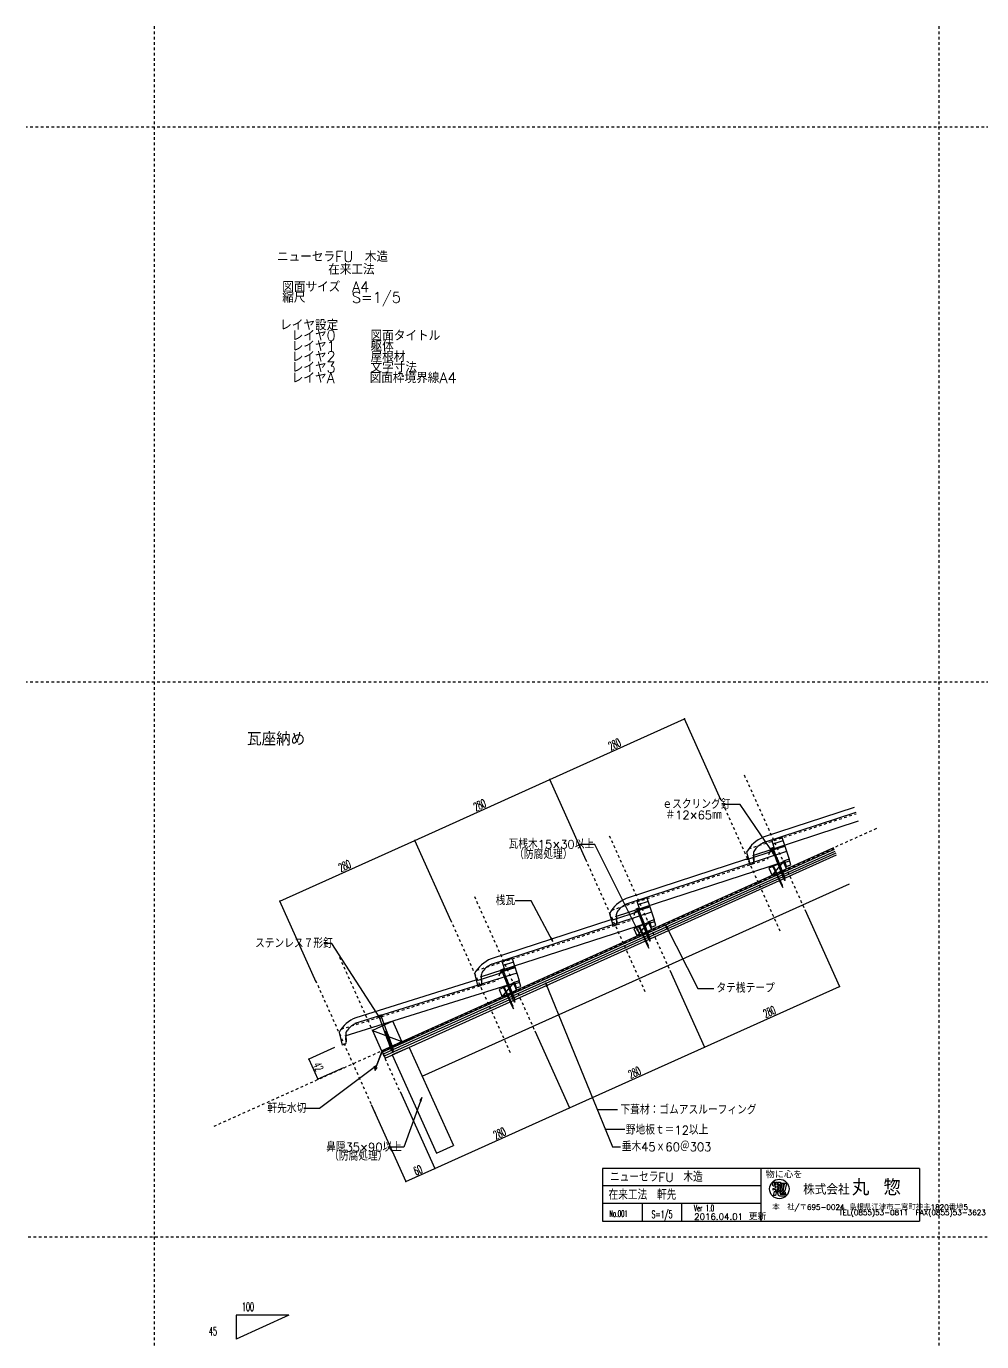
# Model space of a CAD drawing. Extents: x -1727 to 4652, y -2364 to 3340.
# Drawn here: x -1727 to 81, y 852 to 3340 of the extents above; entities that cross this region are included whole.
import ezdxf

# ---------------------------------------------------------------- set-up
doc = ezdxf.new("R2010")
doc.units = 0
doc.header["$LTSCALE"] = 5
doc.linetypes.add('DOT', pattern=[2, 1, -1])
for name, color, linetype in [('0-0', 7, 'CONTINUOUS'), ('0-1', 7, 'CONTINUOUS'), ('0-2', 7, 'CONTINUOUS'), ('0-3', 7, 'CONTINUOUS'), ('0-4', 7, 'CONTINUOUS'), ('0-A', 7, 'CONTINUOUS'), ('0-F', 7, 'CONTINUOUS')]:
    doc.layers.add(name, color=color, linetype=linetype)
doc.styles.get("Standard").update_dxf_attribs({"font": 'txt.shx', "bigfont": 'extfont.shx'})

msp = doc.modelspace()

# ---------------------------------------------------------------- linework, layer by layer
at = {"layer": '0-0', "color": 7, "linetype": 'CONTINUOUS'}
for p, q in [((-636.506, 1180.3427), (-636.506, 1080.3427)), ((-36.506, 1180.3427), (-636.506, 1180.3427)), ((-336.506, 1180.3427), (-336.506, 1080.3427)), ((-36.506, 1180.3427), (-36.506, 1080.3427)), ((-36.506, 1180.3427), (-36.506, 1080.3427)), ((-336.506, 1147.0093), (-636.506, 1147.0093)), ((-314.8072, 1148.3051), (-313.3294, 1154.1209)), ((-314.8072, 1148.3051), (-313.5114, 1147.0226)), ((-313.5114, 1147.0226), (-309.152, 1147.0226)), ((-313.3294, 1154.1209), (-309.9856, 1154.1209)), ((-310.9695, 1149.2847), (-309.9856, 1154.1209)), ((-310.9695, 1149.2847), (-309.152, 1149.2847)), ((-309.152, 1154.1209), (-305.2908, 1154.1209)), ((-309.152, 1154.1209), (-309.152, 1149.2847)), ((-309.152, 1147.0226), (-309.152, 1143.263)), ((-305.2908, 1149.2847), (-305.2908, 1154.1209)), ((-305.2908, 1149.2847), (-303.475, 1149.2847)), ((-305.2908, 1147.0226), (-303.475, 1147.0226)), ((-305.2908, 1144.2488), (-305.2908, 1147.0226)), ((-305.2908, 1144.2488), (-303.7076, 1144.6531)), ((-303.9261, 1154.2594), (-304.6578, 1150.6628)), ((-304.6578, 1150.6628), (-301.5993, 1150.6628)), ((-301.5993, 1150.6628), (-304.1712, 1138.0206)), ((-303.7076, 1144.6531), (-304.0316, 1142.3845)), ((-303.9261, 1154.2594), (-299.6987, 1154.2594)), ((-303.475, 1149.2847), (-303.475, 1147.0226)), ((-298.5261, 1150.6628), (-301.098, 1138.0206)), ((-299.6987, 1154.2594), (-300.039, 1152.5869)), ((-300.039, 1152.5869), (-288.8883, 1152.5869)), ((-296.841, 1150.6628), (-299.4129, 1138.0206)), ((-298.5261, 1150.6628), (-296.841, 1150.6628)), ((-293.9946, 1150.6628), (-296.5665, 1138.0206)), ((-292.2937, 1150.6628), (-294.8656, 1138.0206)), ((-293.9946, 1150.6628), (-292.2937, 1150.6628)), ((-288.247, 1151.5032), (-290.9899, 1138.0206)), ((-313.8585, 1142.0613), (-309.152, 1143.263)), ((-313.8585, 1142.0613), (-313.8585, 1139.8755)), ((-313.8585, 1139.8755), (-309.152, 1141.0772)), ((-311.5392, 1136.5179), (-313.3735, 1128.7787)), ((-308.9636, 1128.7787), (-313.3735, 1128.7787)), ((-311.5392, 1136.5179), (-307.1293, 1136.5179)), ((-309.386, 1137.6186), (-305.2908, 1137.6186)), ((-309.152, 1141.0772), (-309.152, 1137.5406)), ((-307.1293, 1136.5179), (-308.9636, 1128.7787)), ((-305.5976, 1136.5179), (-301.4996, 1136.5179)), ((-305.5976, 1136.5179), (-303.6853, 1129.8227)), ((-305.2908, 1142.063), (-304.0316, 1142.3845)), ((-305.2908, 1137.6186), (-305.2908, 1142.063)), ((-304.1712, 1138.0206), (-301.098, 1138.0206)), ((-301.4996, 1136.5179), (-300.0227, 1131.8024)), ((-301.034, 1128.5987), (-288.6724, 1128.5987)), ((-300.0227, 1131.8024), (-289.0108, 1131.8024)), ((-299.9355, 1136.5179), (-296.3489, 1136.5179)), ((-299.9355, 1136.5179), (-298.6729, 1132.4863)), ((-299.4129, 1138.0206), (-296.5665, 1138.0206)), ((-298.6729, 1132.4863), (-295.0862, 1132.4863)), ((-296.3489, 1136.5179), (-295.0862, 1132.4863)), ((-294.8656, 1138.0206), (-290.9899, 1138.0206)), ((-294.5653, 1136.5179), (-291.1186, 1136.5179)), ((-294.5653, 1136.5179), (-293.3026, 1132.4863)), ((-293.3026, 1132.4863), (-289.8559, 1132.4863)), ((-291.1186, 1136.5179), (-289.8559, 1132.4863)), ((-289.0108, 1131.8024), (-288.6724, 1128.5987)), ((-336.506, 1113.676), (-636.506, 1113.676)), ((-561.506, 1113.676), (-561.506, 1080.3427)), ((-486.506, 1113.676), (-486.506, 1080.3427)), ((-636.506, 1080.3427), (-36.506, 1080.3427))]:
    msp.add_line(p, q, dxfattribs=at)
msp.add_circle((-301.6509, 1141.3979), 18.4473, dxfattribs=at)
for centre, radius, start, end in [((-289.7805, 1151.3273), 1.5436, 6.5455, 54.6882), ((-301.3835, 1131.3252), 2.7488, 213.1353, 277.3045)]:
    msp.add_arc(centre, radius, start, end, dxfattribs=at)
at = {"layer": '0-0', "color": 7}
for p in [(-1485, 3150), (0, 3150), (-1485, 2100), (0, 2100), (0, 2100), (-1485, 1050), (0, 1050)]:
    msp.add_point(p, dxfattribs=at)
at = {"layer": '0-1', "color": 7, "linetype": 'CONTINUOUS'}
for p, q in [((-199.3735, 1786.4563), (-1053.9782, 1402.3287)), ((-315.172, 1734.3926), (-293.97, 1760.3826)), ((-570.5597, 1619.601), (-549.3577, 1645.591)), ((-825.9484, 1504.8093), (-804.7464, 1530.7993))]:
    msp.add_line(p, q, dxfattribs=at)
at = {"layer": '0-1', "color": 7, "linetype": 'DOT'}
msp.add_line((-198.4725, 1784.4821), (-1053.2754, 1400.767), dxfattribs=at)
at = {"layer": '0-1', "color": 4, "linetype": 'CONTINUOUS'}
for p, q in [((-311.5232, 1787.7685), (-317.8836, 1785.3069)), ((-317.8836, 1785.3069), (-317.5987, 1784.571)), ((-317.5987, 1784.571), (-311.2384, 1787.0326)), ((-315.4344, 1785.0266), (-316.1613, 1785.1273)), ((-315.4344, 1785.0266), (-316.1613, 1785.1273)), ((-313.1447, 1785.9128), (-315.4344, 1785.0266)), ((-308.4335, 1766.9375), (-315.4344, 1785.0266)), ((-313.1447, 1785.9128), (-312.6758, 1786.4763)), ((-306.1442, 1767.8246), (-313.1447, 1785.9128)), ((-311.2384, 1787.0326), (-311.5232, 1787.7685)), ((-308.3894, 1767.0085), (-308.7008, 1766.2637)), ((-306.1442, 1767.8246), (-307.7855, 1763.8988)), ((-315.9251, 1751.3421), (-311.5603, 1753.3393)), ((-315.9251, 1751.3421), (-313.5471, 1750.2308)), ((-313.5471, 1750.2308), (-297.7364, 1715.6762)), ((-312.274, 1750.8133), (-311.5603, 1753.3393)), ((-312.274, 1750.8133), (-296.4633, 1716.2587)), ((-305.226, 1765.4522), (-306.8674, 1761.5264)), ((-305.226, 1765.4522), (-306.8674, 1761.5264)), ((-304.3079, 1763.0799), (-305.9493, 1759.1541)), ((-304.3079, 1763.0799), (-305.9493, 1759.1541)), ((-303.3897, 1760.7075), (-305.0311, 1756.7817)), ((-303.3897, 1760.7075), (-305.0311, 1756.7817)), ((-302.4715, 1758.3351), (-304.1129, 1754.4094)), ((-302.4715, 1758.3351), (-304.1129, 1754.4094)), ((-303.9138, 1753.4473), (-300.5246, 1754.759)), ((-303.8701, 1754.4746), (-293.9041, 1728.724)), ((-300.4817, 1754.4852), (-303.4742, 1752.3382)), ((-299.5756, 1752.1438), (-302.5681, 1749.9968)), ((-301.5534, 1755.9628), (-302.3525, 1754.0515)), ((-301.5534, 1755.9628), (-302.3525, 1754.0515)), ((-298.6694, 1749.8025), (-301.6619, 1747.6554)), ((-301.2701, 1755.4808), (-291.3041, 1729.7302)), ((-297.7633, 1747.4611), (-300.7558, 1745.3142)), ((-296.8571, 1745.1197), (-299.8496, 1742.9728)), ((-295.9509, 1742.7784), (-298.9435, 1740.6314)), ((-295.0448, 1740.4371), (-298.0373, 1738.2901)), ((-294.1387, 1738.0957), (-297.1311, 1735.9487)), ((-293.2325, 1735.7544), (-296.225, 1733.6073)), ((-292.3263, 1733.413), (-295.3188, 1731.266)), ((-290.8797, 1724.9812), (-293.6778, 1728.8112)), ((-292.2423, 1728.5019), (-290.8797, 1724.9812)), ((-290.8797, 1724.9812), (-291.3881, 1729.6974)), ((-297.7364, 1715.6762), (-295.0195, 1711.4208)), ((-295.0195, 1711.4208), (-296.4633, 1716.2587)), ((-566.674, 1672.8551), (-573.0344, 1670.3935)), ((-573.0344, 1670.3935), (-572.7496, 1669.6576)), ((-572.7496, 1669.6576), (-566.3892, 1672.1192)), ((-570.5852, 1670.1132), (-571.3122, 1670.2139)), ((-570.5852, 1670.1132), (-571.3122, 1670.2139)), ((-568.2955, 1670.9994), (-570.5852, 1670.1132)), ((-563.5843, 1652.0241), (-570.5852, 1670.1132)), ((-568.2955, 1670.9994), (-567.8266, 1671.5629)), ((-561.295, 1652.9112), (-568.2955, 1670.9994)), ((-566.3892, 1672.1192), (-566.674, 1672.8551)), ((-563.5402, 1652.0951), (-563.8517, 1651.3503)), ((-561.295, 1652.9112), (-562.9364, 1648.9853)), ((-560.3768, 1650.5388), (-562.0182, 1646.613)), ((-560.3768, 1650.5388), (-562.0182, 1646.613)), ((-559.4587, 1648.1664), (-561.1001, 1644.2407)), ((-559.4587, 1648.1664), (-561.1001, 1644.2407)), ((-558.5405, 1645.7941), (-560.1819, 1641.8682)), ((-558.5405, 1645.7941), (-560.1819, 1641.8682)), ((-557.6224, 1643.4217), (-559.2638, 1639.4959)), ((-557.6224, 1643.4217), (-559.2638, 1639.4959)), ((-569.5756, 1636.9845), (-565.2108, 1638.9816)), ((-569.5756, 1636.9845), (-567.1976, 1635.8731)), ((-567.1976, 1635.8731), (-551.3869, 1601.3185)), ((-565.9246, 1636.4556), (-565.2108, 1638.9816)), ((-565.9246, 1636.4556), (-550.1139, 1601.901)), ((-559.0646, 1638.5339), (-555.6755, 1639.8455)), ((-559.021, 1639.5612), (-549.0549, 1613.8105)), ((-555.6326, 1639.5717), (-558.6251, 1637.4247)), ((-554.7264, 1637.2304), (-557.7189, 1635.0834)), ((-556.7042, 1641.0494), (-557.5034, 1639.1381)), ((-556.7042, 1641.0494), (-557.5034, 1639.1381)), ((-553.8203, 1634.889), (-556.8127, 1632.742)), ((-556.421, 1640.5674), (-546.4549, 1614.8168)), ((-552.9141, 1632.5477), (-555.9066, 1630.4007)), ((-552.0079, 1630.2063), (-555.0005, 1628.0594)), ((-551.1018, 1627.8649), (-554.0943, 1625.718)), ((-550.1957, 1625.5237), (-553.1881, 1623.3766)), ((-549.2895, 1623.1823), (-552.282, 1621.0353)), ((-548.3833, 1620.8409), (-551.3758, 1618.6939)), ((-547.4772, 1618.4996), (-550.4697, 1616.3525)), ((-551.3869, 1601.3185), (-548.67, 1597.0631)), ((-548.67, 1597.0631), (-550.1139, 1601.901)), ((-546.0305, 1610.0677), (-548.8286, 1613.8978)), ((-547.3931, 1613.5884), (-546.0305, 1610.0677)), ((-546.0305, 1610.0677), (-546.5389, 1614.7839)), ((-822.7261, 1557.4624), (-829.0864, 1555.0008)), ((-829.0864, 1555.0008), (-828.8016, 1554.2649)), ((-828.8016, 1554.2649), (-822.4413, 1556.7265)), ((-826.6373, 1554.7205), (-827.3642, 1554.8212)), ((-826.6373, 1554.7205), (-827.3642, 1554.8212)), ((-824.3476, 1555.6067), (-826.6373, 1554.7205)), ((-819.6364, 1536.6314), (-826.6373, 1554.7205)), ((-824.3476, 1555.6067), (-823.8787, 1556.1702)), ((-817.3471, 1537.5185), (-824.3476, 1555.6067)), ((-822.4413, 1556.7265), (-822.7261, 1557.4624)), ((-825.4647, 1522.105), (-821.0999, 1524.1021)), ((-825.4647, 1522.105), (-823.0867, 1520.9936)), ((-823.0867, 1520.9936), (-807.276, 1486.439)), ((-821.8136, 1521.5761), (-821.0999, 1524.1021)), ((-821.8136, 1521.5761), (-806.0029, 1487.0215)), ((-819.5923, 1536.7024), (-819.9037, 1535.9576)), ((-817.3471, 1537.5185), (-818.9884, 1533.5926)), ((-816.4289, 1535.1461), (-818.0703, 1531.2203)), ((-816.4289, 1535.1461), (-818.0703, 1531.2203)), ((-815.5107, 1532.7737), (-817.1522, 1528.848)), ((-815.5107, 1532.7737), (-817.1522, 1528.848)), ((-814.5926, 1530.4014), (-816.234, 1526.4756)), ((-814.5926, 1530.4014), (-816.234, 1526.4756)), ((-813.6744, 1528.029), (-815.3158, 1524.1032)), ((-813.6744, 1528.029), (-815.3158, 1524.1032)), ((-815.1167, 1523.1412), (-811.7275, 1524.4528)), ((-815.073, 1524.1685), (-805.107, 1498.4178)), ((-811.6846, 1524.1791), (-814.6771, 1522.0321)), ((-810.7785, 1521.8377), (-813.771, 1519.6907)), ((-812.7563, 1525.6567), (-813.5554, 1523.7454)), ((-812.7563, 1525.6567), (-813.5554, 1523.7454)), ((-809.8723, 1519.4963), (-812.8648, 1517.3493)), ((-812.473, 1525.1747), (-802.507, 1499.4241)), ((-808.9662, 1517.155), (-811.9587, 1515.0081)), ((-808.06, 1514.8136), (-811.0525, 1512.6667)), ((-807.1538, 1512.4722), (-810.1464, 1510.3253)), ((-806.2477, 1510.131), (-809.2402, 1507.984)), ((-805.3416, 1507.7896), (-808.334, 1505.6426)), ((-804.4354, 1505.4482), (-807.4279, 1503.3012)), ((-803.5292, 1503.1069), (-806.5217, 1500.9599)), ((-802.0826, 1494.675), (-804.8807, 1498.5051)), ((-803.4452, 1498.1958), (-802.0826, 1494.675)), ((-802.0826, 1494.675), (-802.591, 1499.3913)), ((-1053.8329, 1468.1997), (-1059.3059, 1466.2431)), ((-807.276, 1486.439), (-804.5591, 1482.1836)), ((-804.5591, 1482.1836), (-806.0029, 1487.0215)), ((-1059.3059, 1466.2431), (-1059.7335, 1466.0902)), ((-1058.706, 1466.4575), (-1048.7076, 1438.4911)), ((-1054.9305, 1467.8073), (-1044.9321, 1439.8409)), ((-1044.7923, 1439.8909), (-1048.8474, 1438.4411)), ((-1048.8474, 1438.4411), (-1048.5975, 1437.7419)), ((-1044.5423, 1439.1917), (-1048.5975, 1437.7419)), ((-1048.5975, 1437.7419), (-1047.793, 1436.8152)), ((-1044.1574, 1438.115), (-1048.2125, 1436.6652)), ((-1048.2125, 1436.6652), (-1047.9626, 1435.9661)), ((-1043.9074, 1437.4158), (-1047.9626, 1435.9661)), ((-1047.9626, 1435.9661), (-1047.1581, 1435.0393)), ((-1043.5225, 1436.3391), (-1047.5776, 1434.8894)), ((-1047.5776, 1434.8894), (-1047.3277, 1434.1902)), ((-1043.2725, 1435.64), (-1047.3277, 1434.1902)), ((-1047.3277, 1434.1902), (-1046.5232, 1433.2635)), ((-1042.8876, 1434.5633), (-1046.9427, 1433.1135)), ((-1046.9427, 1433.1135), (-1046.6928, 1432.4143)), ((-1042.6376, 1433.8641), (-1046.6928, 1432.4143)), ((-1046.6928, 1432.4143), (-1045.8883, 1431.4876)), ((-1042.2527, 1432.7874), (-1046.3078, 1431.3376)), ((-1046.3078, 1431.3376), (-1046.0579, 1430.6385)), ((-1042.0027, 1432.0882), (-1046.0579, 1430.6385)), ((-1046.0579, 1430.6385), (-1045.2534, 1429.7117)), ((-1041.6178, 1431.0115), (-1045.6729, 1429.5618)), ((-1045.6729, 1429.5618), (-1045.423, 1428.8626)), ((-1041.3678, 1430.3124), (-1045.423, 1428.8626)), ((-1045.423, 1428.8626), (-1044.6185, 1427.9359)), ((-1040.9829, 1429.2357), (-1045.038, 1427.7859)), ((-1045.038, 1427.7859), (-1044.7881, 1427.0867)), ((-1044.7923, 1439.8909), (-1044.5423, 1439.1917)), ((-1040.7329, 1428.5365), (-1044.7881, 1427.0867)), ((-1044.7881, 1427.0867), (-1043.9836, 1426.16)), ((-1044.5423, 1439.1917), (-1044.5769, 1437.965)), ((-1040.348, 1427.4598), (-1044.4031, 1426.01)), ((-1044.4031, 1426.01), (-1044.1532, 1425.3109)), ((-1044.1574, 1438.115), (-1043.9074, 1437.4158)), ((-1040.098, 1426.7606), (-1044.1532, 1425.3109)), ((-1044.1532, 1425.3109), (-1043.3487, 1424.3841)), ((-1043.9074, 1437.4158), (-1043.942, 1436.1892)), ((-1039.7131, 1425.6839), (-1043.7682, 1424.2342)), ((-1043.7682, 1424.2342), (-1043.5183, 1423.535)), ((-1043.5225, 1436.3391), (-1043.2725, 1435.64)), ((-1039.4631, 1424.9848), (-1043.5183, 1423.535)), ((-1043.5183, 1423.535), (-1042.7138, 1422.6083)), ((-1043.2725, 1435.64), (-1043.3071, 1434.4133)), ((-1039.0782, 1423.9081), (-1043.1333, 1422.4583)), ((-1043.1333, 1422.4583), (-1042.8834, 1421.7591)), ((-1042.8876, 1434.5633), (-1042.6376, 1433.8641)), ((-1038.8282, 1423.2089), (-1042.8834, 1421.7591)), ((-1042.8834, 1421.7591), (-1042.0789, 1420.8324)), ((-1042.6376, 1433.8641), (-1042.6722, 1432.6374)), ((-1038.4433, 1422.1322), (-1042.4984, 1420.6824)), ((-1042.4984, 1420.6824), (-1042.2485, 1419.9833)), ((-1042.2527, 1432.7874), (-1042.0027, 1432.0882)), ((-1038.1933, 1421.433), (-1042.2485, 1419.9833)), ((-1042.2485, 1419.9833), (-1041.444, 1419.0565)), ((-1042.0027, 1432.0882), (-1042.0373, 1430.8616)), ((-1037.8084, 1420.3563), (-1041.8635, 1418.9065)), ((-1041.8635, 1418.9065), (-1041.6136, 1418.2074)), ((-1041.6178, 1431.0115), (-1041.3678, 1430.3124)), ((-1037.5584, 1419.6572), (-1041.6136, 1418.2074)), ((-1041.6136, 1418.2074), (-1040.8091, 1417.2807)), ((-1041.3678, 1430.3124), (-1041.4024, 1429.0857)), ((-1037.1735, 1418.5804), (-1041.2286, 1417.1307)), ((-1040.9829, 1429.2357), (-1040.7329, 1428.5365)), ((-1040.7329, 1428.5365), (-1040.7675, 1427.3098)), ((-1040.348, 1427.4598), (-1040.098, 1426.7606)), ((-1040.098, 1426.7606), (-1040.1326, 1425.5339)), ((-1039.7131, 1425.6839), (-1039.4631, 1424.9848)), ((-1039.4631, 1424.9848), (-1039.4977, 1423.7581)), ((-1039.0782, 1423.9081), (-1038.8282, 1423.2089)), ((-1038.8282, 1423.2089), (-1038.8628, 1421.9822)), ((-1038.4433, 1422.1322), (-1038.1933, 1421.433)), ((-1038.1933, 1421.433), (-1038.2279, 1420.2063)), ((-1037.8084, 1420.3563), (-1037.5584, 1419.6572)), ((-1037.5584, 1419.6572), (-1037.593, 1418.4305)), ((-1037.1735, 1418.5804), (-1036.9235, 1417.8813)), ((-1041.2286, 1417.1307), (-1040.9787, 1416.4315)), ((-1036.9235, 1417.8813), (-1040.9787, 1416.4315)), ((-1040.9787, 1416.4315), (-1040.1742, 1415.5048)), ((-1036.5386, 1416.8046), (-1040.5937, 1415.3548)), ((-1040.5937, 1415.3548), (-1040.3438, 1414.6556)), ((-1036.2886, 1416.1054), (-1040.3438, 1414.6556)), ((-1040.3438, 1414.6556), (-1039.5393, 1413.7289)), ((-1035.9037, 1415.0287), (-1039.9588, 1413.5789)), ((-1039.9588, 1413.5789), (-1039.7089, 1412.8798)), ((-1035.6538, 1414.3295), (-1039.7089, 1412.8798)), ((-1039.7089, 1412.8798), (-1038.9045, 1411.953)), ((-1035.2688, 1413.2528), (-1039.3239, 1411.8031)), ((-1039.3239, 1411.8031), (-1039.074, 1411.1039)), ((-1035.0189, 1412.5537), (-1039.074, 1411.1039)), ((-1039.074, 1411.1039), (-1038.2696, 1410.1772)), ((-1034.6339, 1411.477), (-1038.689, 1410.0272)), ((-1038.689, 1410.0272), (-1038.4391, 1409.328)), ((-1034.384, 1410.7778), (-1038.4391, 1409.328)), ((-1038.4391, 1409.328), (-1037.6347, 1408.4013)), ((-1033.999, 1409.7011), (-1038.0542, 1408.2513)), ((-1038.0542, 1408.2513), (-1037.8042, 1407.5522)), ((-1033.7491, 1409.0019), (-1037.8042, 1407.5522)), ((-1037.8042, 1407.5522), (-1036.9998, 1406.6254)), ((-1033.3641, 1407.9252), (-1037.4193, 1406.4755)), ((-1037.4193, 1406.4755), (-1037.1693, 1405.7763)), ((-1033.1142, 1407.2261), (-1037.1693, 1405.7763)), ((-1037.1693, 1405.7763), (-1036.7003, 1404.9057)), ((-1036.9235, 1417.8813), (-1036.9581, 1416.6546)), ((-1036.7003, 1404.9057), (-1032.6721, 1399.5935)), ((-1036.5386, 1416.8046), (-1036.2886, 1416.1054)), ((-1036.2886, 1416.1054), (-1036.3232, 1414.8787)), ((-1035.9037, 1415.0287), (-1035.6538, 1414.3295)), ((-1035.6538, 1414.3295), (-1035.6883, 1413.1029)), ((-1035.2688, 1413.2528), (-1035.0189, 1412.5537)), ((-1035.0189, 1412.5537), (-1035.0534, 1411.327)), ((-1034.8126, 1405.5806), (-1032.6721, 1399.5935)), ((-1034.6339, 1411.477), (-1034.384, 1410.7778)), ((-1034.384, 1410.7778), (-1034.4185, 1409.5511)), ((-1033.999, 1409.7011), (-1033.7491, 1409.0019)), ((-1033.7491, 1409.0019), (-1033.7836, 1407.7753)), ((-1033.3641, 1407.9252), (-1033.1142, 1407.2261)), ((-1033.1142, 1407.2261), (-1032.9249, 1406.2555)), ((-1032.9249, 1406.2555), (-1032.6721, 1399.5935))]:
    msp.add_line(p, q, dxfattribs=at)
at = {"layer": '0-1', "color": 6, "linetype": 'CONTINUOUS'}
for p, q in [((-1054.6174, 1400.2314), (-995.7451, 1426.5811)), ((-1054.2241, 1399.8596), (-995.5409, 1426.1248)), ((-996.2532, 1427.4756), (-1009.1036, 1422.9091)), ((-1009.1036, 1422.9091), (-1008.9361, 1422.4379)), ((-996.0858, 1427.0045), (-1008.9361, 1422.4379)), ((-1054.6174, 1400.2314), (-1067.3484, 1366.8709)), ((-1054.2241, 1399.8596), (-1066.8812, 1366.6927)), ((-1066.2214, 1366.5503), (-1063.1293, 1371.6168)), ((-1065.7075, 1366.4326), (-1062.7025, 1371.3563))]:
    msp.add_line(p, q, dxfattribs=at)
at = {"layer": '0-1', "color": 3, "linetype": 'CONTINUOUS'}
for points in [[(-321.328, 1748.0716), (-315.172, 1734.3926), (-287.815, 1746.7036), (-293.97, 1760.3826), (-321.328, 1748.0716)], [(-576.7157, 1633.28), (-570.5597, 1619.601), (-543.2027, 1631.912), (-549.3577, 1645.591), (-576.7157, 1633.28)], [(-832.1044, 1518.4883), (-825.9484, 1504.8093), (-798.5904, 1517.1203), (-804.7464, 1530.7993), (-832.1044, 1518.4883)]]:
    msp.add_lwpolyline(points, close=True, dxfattribs=at)
at = {"layer": '0-1', "color": 4, "linetype": 'CONTINUOUS'}
for centre, radius, start, end in [((-306.8597, 1766.1838), 1.79, 335.8763, 426.4387), ((-306.407, 1766.4046), 2.2981, 183.5154, 239.817), ((-305.4917, 1764.0397), 2.2981, 183.5154, 239.817), ((-304.5735, 1761.6674), 2.2981, 183.5154, 239.817), ((-303.6554, 1759.295), 2.2981, 183.5154, 239.817), ((-305.9415, 1763.8114), 1.79, 335.8763, 426.4387), ((-302.7372, 1756.9226), 2.2981, 183.5154, 239.817), ((-305.0234, 1761.4391), 1.79, 335.8763, 426.4387), ((-301.8191, 1754.5503), 2.2981, 183.5154, 207.9698), ((-304.1052, 1759.0668), 1.79, 335.8763, 426.4387), ((-303.1871, 1756.6944), 1.79, 335.8763, 426.4387), ((-302.2689, 1754.322), 1.79, 14.0306, 66.4387), ((-293.0921, 1728.0443), 0.9653, 28.3196, 127.3888), ((-291.3057, 1728.7357), 0.9653, 94.9262, 193.9954), ((-561.5578, 1651.4912), 2.2981, 183.5154, 239.817), ((-560.6425, 1649.1262), 2.2981, 183.5154, 239.817), ((-559.7244, 1646.7539), 2.2981, 183.5154, 239.817), ((-562.0105, 1651.2703), 1.79, 335.8763, 426.4387), ((-558.8062, 1644.3816), 2.2981, 183.5154, 239.817), ((-561.0924, 1648.898), 1.79, 335.8763, 426.4387), ((-560.1742, 1646.5257), 1.79, 335.8763, 426.4387), ((-559.2561, 1644.1533), 1.79, 335.8763, 426.4387), ((-558.3379, 1641.7809), 1.79, 335.8763, 426.4387), ((-557.8881, 1642.0092), 2.2981, 183.5154, 239.817), ((-556.9699, 1639.6368), 2.2981, 183.5154, 207.9698), ((-557.4198, 1639.4086), 1.79, 14.0306, 66.4387), ((-548.243, 1613.1309), 0.9653, 28.3196, 127.3888), ((-546.4566, 1613.8222), 0.9653, 94.9262, 193.9954), ((-817.6099, 1536.0985), 2.2981, 183.5154, 239.817), ((-816.6946, 1533.7336), 2.2981, 183.5154, 239.817), ((-815.7764, 1531.3612), 2.2981, 183.5154, 239.817), ((-818.0626, 1535.8776), 1.79, 335.8763, 426.4387), ((-814.8583, 1528.9889), 2.2981, 183.5154, 239.817), ((-817.1444, 1533.5053), 1.79, 335.8763, 426.4387), ((-813.9401, 1526.6165), 2.2981, 183.5154, 239.817), ((-816.2263, 1531.133), 1.79, 335.8763, 426.4387), ((-813.022, 1524.2442), 2.2981, 183.5154, 207.9698), ((-815.3081, 1528.7607), 1.79, 335.8763, 426.4387), ((-814.39, 1526.3882), 1.79, 335.8763, 426.4387), ((-813.4718, 1524.0159), 1.79, 14.0306, 66.4387), ((-804.295, 1497.7382), 0.9653, 28.3196, 127.3888), ((-802.5086, 1498.4296), 0.9653, 94.9262, 193.9954), ((-1059.7587, 1467.1988), 1.1089, 128.0452, 271.3002), ((-1052.4226, 1454.9479), 15.3804, 97.9185, 121.4269), ((-1054.4394, 1469.1005), 1.0859, 303.9506, 455.3947)]:
    msp.add_arc(centre, radius, start, end, dxfattribs=at)
at = {"layer": '0-1', "color": 6, "linetype": 'CONTINUOUS'}
for centre, radius, start, end in [((-995.7618, 1426.8715), 0.7787, 286.4777, 489.1336), ((-995.7618, 1426.8715), 0.2787, 286.4777, 489.1336), ((-1066.5212, 1366.719), 0.8439, 177.1613, 330.6298)]:
    msp.add_arc(centre, radius, start, end, dxfattribs=at)
at = {"layer": '0-2', "color": 2, "linetype": 'DOT'}
for p, q in [((-359.2193, 1784.8173), (-156.3709, 1851.202)), ((-320.3453, 1777.8323), (-324.2468, 1765.2962)), ((-618.6502, 1668.9491), (-324.2468, 1765.2962)), ((-874.2556, 1554.9354), (-579.6224, 1650.5772)), ((-575.6908, 1663.104), (-579.6224, 1650.5772)), ((-830.8651, 1548.5847), (-834.9349, 1536.1022)), ((-1130.6076, 1443.724), (-834.9349, 1536.1022))]:
    msp.add_line(p, q, dxfattribs=at)
at = {"layer": '0-2', "color": 2, "linetype": 'CONTINUOUS'}
for p, q in [((-157.0668, 1853.3285), (-333.9047, 1795.4561)), ((-160.183, 1862.8507), (-331.9934, 1806.6239)), ((-352.0704, 1772.2604), (-151.9504, 1837.6988)), ((-297.0274, 1807.0279), (-316.2225, 1800.7511)), ((-316.0391, 1800.1901), (-310.541, 1783.3762)), ((-294.6896, 1799.8784), (-313.8847, 1793.6017)), ((-297.0404, 1807.0236), (-283.328, 1765.1241)), ((-288.219, 1779.441), (-593.3355, 1679.5878)), ((-363.4891, 1778.4518), (-356.9467, 1754.4274)), ((-312.339, 1780.684), (-361.8506, 1764.494)), ((-350.7698, 1775.5356), (-349.9369, 1760.2501)), ((-349.869, 1759.2759), (-350.4185, 1769.1804)), ((-319.5303, 1780.451), (-320.3453, 1777.8323)), ((-291.2038, 1789.7213), (-319.5303, 1780.451)), ((-312.339, 1780.684), (-311.2921, 1783.1306)), ((-311.2921, 1783.1306), (-291.3459, 1789.6529)), ((-291.5536, 1790.2882), (-310.7487, 1784.0115)), ((-611.5012, 1656.3922), (-293.88, 1760.253)), ((-365.4036, 1764.7233), (-591.4243, 1690.7557)), ((-361.8506, 1764.494), (-365.4036, 1764.7233)), ((-351.1079, 1756.3673), (-356.9467, 1754.4274)), ((-283.274, 1764.9591), (-295.5306, 1760.9479)), ((-288.5196, 1751.4654), (-294.5081, 1761.2825)), ((-292.0009, 1762.103), (-288.5196, 1751.4654)), ((-282.3647, 1761.5526), (-290.906, 1758.7573)), ((-288.5196, 1751.4654), (-279.7926, 1754.3214)), ((-279.7926, 1754.3214), (-283.274, 1764.9591)), ((-552.3031, 1692.2436), (-571.5132, 1686.0129)), ((-552.3161, 1692.2394), (-538.7041, 1650.3072)), ((-546.521, 1674.9232), (-574.8696, 1665.7207)), ((-571.3311, 1685.4514), (-565.8733, 1668.6244)), ((-549.9824, 1685.0886), (-569.1925, 1678.8578)), ((-567.6778, 1665.9365), (-566.625, 1668.3805)), ((-566.625, 1668.3805), (-546.6632, 1674.8551)), ((-546.8694, 1675.4909), (-566.0795, 1669.2601)), ((-867.1367, 1542.3614), (-549.2678, 1645.4613)), ((-543.5607, 1664.6358), (-848.9156, 1565.5135)), ((-620.7804, 1650.1029), (-846.9775, 1576.6767)), ((-622.9199, 1662.5835), (-616.3775, 1638.5591)), ((-617.228, 1649.865), (-620.7804, 1650.1029)), ((-567.6778, 1665.9365), (-617.228, 1649.865)), ((-610.2006, 1659.6674), (-609.3677, 1644.3819)), ((-609.2999, 1643.4076), (-609.8493, 1653.3121)), ((-574.8696, 1665.7207), (-575.6908, 1663.104)), ((-538.6505, 1650.142), (-550.9166, 1646.1602)), ((-543.9283, 1636.6609), (-549.8933, 1646.4924)), ((-547.3842, 1647.3069), (-543.9283, 1636.6609)), ((-537.7493, 1646.7334), (-546.2973, 1643.9586)), ((-535.1946, 1639.496), (-538.6505, 1650.142)), ((-610.5387, 1640.4991), (-616.3775, 1638.5591)), ((-543.9283, 1636.6609), (-535.1946, 1639.496)), ((-807.1566, 1577.4639), (-826.4344, 1571.446)), ((-826.2585, 1570.8825), (-820.9871, 1553.9962)), ((-804.9151, 1570.2836), (-824.1929, 1564.2657)), ((-807.1696, 1577.4598), (-794.0221, 1535.3797)), ((-798.72, 1549.7611), (-1105.1522, 1454.0213)), ((-878.5405, 1548.5801), (-872.0557, 1524.5401)), ((-822.8212, 1551.3284), (-872.546, 1535.8058)), ((-865.8283, 1545.6334), (-865.0319, 1530.346)), ((-830.0149, 1551.1921), (-830.8651, 1548.5847)), ((-801.5663, 1560.0806), (-830.0149, 1551.1921)), ((-822.8212, 1551.3284), (-821.7415, 1553.7607)), ((-821.7415, 1553.7607), (-801.7093, 1560.0141)), ((-801.9084, 1560.6521), (-821.1862, 1554.6342)), ((-1123.6282, 1431.0721), (-804.6387, 1530.6509)), ((-876.0957, 1536.083), (-1103.0909, 1465.1624)), ((-872.546, 1535.8058), (-876.0957, 1536.083)), ((-866.2123, 1526.466), (-872.0557, 1524.5401)), ((-864.9665, 1529.3716), (-865.4922, 1539.2774)), ((-793.9703, 1535.2139), (-806.2797, 1531.368)), ((-799.3969, 1521.792), (-805.2528, 1531.6888)), ((-802.7349, 1532.4755), (-799.3969, 1521.792)), ((-793.1069, 1531.7955), (-801.685, 1529.1154)), ((-799.3969, 1521.792), (-790.6323, 1524.5304)), ((-790.6323, 1524.5304), (-793.9703, 1535.2139)), ((-1134.9626, 1437.4165), (-1128.744, 1413.3063)), ((-1122.2837, 1434.3295), (-1121.6565, 1419.0342)), ((-1121.6018, 1418.0591), (-1122.0179, 1427.9701)), ((-1122.8796, 1415.1675), (-1128.744, 1413.3063))]:
    msp.add_line(p, q, dxfattribs=at)
for centre, radius, start, end in [((-307.9473, 1748.0494), 63.3182, 112.3193, 151.3046), ((-315.1453, 1758.9442), 40.5271, 112.2086, 143.157), ((-339.3111, 1775.287), 11.4753, 136.091, 177.8131), ((-353.0098, 1759.0591), 3.202, 298.2991, 360.5349), ((-567.3781, 1632.1811), 63.3182, 112.3193, 151.3046), ((-598.7419, 1659.4187), 11.4753, 136.091, 177.8131), ((-574.5761, 1643.076), 40.5271, 112.2086, 143.157), ((-612.4406, 1643.1908), 3.202, 298.2991, 360.5349), ((-823.0717, 1518.0448), 63.3182, 112.1821, 151.1674), ((-854.3702, 1545.3573), 11.4753, 135.9538, 177.6759), ((-830.2436, 1528.9568), 40.5271, 112.0714, 143.0198), ((-868.1077, 1529.1623), 3.202, 298.1619, 360.3977), ((-1079.8348, 1406.2697), 63.3182, 111.5485, 150.5339), ((-1086.8856, 1417.2604), 40.5271, 111.4379, 142.3862), ((-1110.8293, 1433.9267), 11.4753, 135.3203, 177.0423), ((-1124.7451, 1417.8846), 3.202, 297.5284, 359.7641)]:
    msp.add_arc(centre, radius, start, end, dxfattribs=at)
at = {"layer": '0-2', "color": 7}
for p in [(0, 2100), (-1485, 1050), (0, 1050)]:
    msp.add_point(p, dxfattribs=at)
at = {"layer": '0-3', "color": 7, "linetype": 'CONTINUOUS'}
for p, q in [((-736.2807, 1915.5717), (-480.9421, 2030.4725)), ((-412.0897, 1877.4652), (-480.9421, 2030.4725)), ((-991.6193, 1800.6708), (-736.2807, 1915.5717)), ((-667.4283, 1762.5643), (-736.2807, 1915.5717)), ((-1247.2581, 1685.6349), (-991.6193, 1800.6708)), ((-922.7669, 1647.6635), (-991.6193, 1800.6708)), ((-1178.4057, 1532.6275), (-1247.2581, 1685.6349)), ((-253.3755, 1670.1705), (-187.8266, 1524.5044)), ((-508.7141, 1555.2696), (-443.1652, 1409.6036)), ((-443.1652, 1409.6036), (-187.8266, 1524.5044)), ((-764.0527, 1440.3688), (-698.5038, 1294.7027)), ((-1143.4017, 1408.9357), (-1192.1299, 1387.0398)), ((-698.5038, 1294.7027), (-443.1652, 1409.6036)), ((-1192.1299, 1387.0398), (-1174.9088, 1348.7153)), ((-1126.1806, 1370.6112), (-1174.9088, 1348.7153)), ((-1019.3898, 1325.4686), (-953.841, 1179.8025)), ((-1073.8055, 1300.9818), (-1008.2567, 1155.3158)), ((-953.841, 1179.8025), (-698.5038, 1294.7027)), ((-646.3863, 1291.4984), (-607.708, 1291.4984)), ((-631.9548, 1254.7342), (-594.1257, 1254.7342)), ((-1008.2567, 1155.3158), (-953.841, 1179.8025)), ((-1229.6543, 902.4438), (-1329.6543, 902.4438)), ((-1329.6543, 902.4438), (-1329.6543, 857.4438)), ((-1229.6543, 902.4438), (-1329.6543, 857.4438))]:
    msp.add_line(p, q, dxfattribs=at)
for points in [[(-309.2416, 1771.1741), (-375.9454, 1868.6338), (-405.9454, 1868.6338)], [(-567.2659, 1626.4547), (-650.9884, 1793.1744), (-680.9884, 1793.1744)], [(-314.5092, 1776.6573), (-309.2416, 1771.1741), (-312.4461, 1778.0693)], [(-730.162, 1609.2755), (-771.487, 1686.2535), (-801.487, 1686.2535)], [(-571.7487, 1632.5962), (-567.2659, 1626.4547), (-569.5146, 1633.7181)], [(-517.1936, 1640.854), (-455.6519, 1520.7726), (-425.6519, 1520.7726)], [(-512.6605, 1634.7496), (-517.1936, 1640.854), (-514.8853, 1633.6094)], [(-1056.6505, 1462.9709), (-1148.4242, 1605.4255), (-1163.4242, 1605.4255)], [(-734.8108, 1615.2922), (-730.162, 1609.2755), (-732.6081, 1616.4747)], [(-744.0309, 1531.0882), (-617.3321, 1220.9596), (-602.3321, 1220.9596)], [(-740.0373, 1524.618), (-744.0309, 1531.0882), (-742.3516, 1523.6725)], [(-1061.7632, 1468.5988), (-1056.6505, 1462.9709), (-1059.6615, 1469.9527)], [(-1063.0841, 1374.7876), (-1171.5788, 1293.4165), (-1201.5788, 1293.4165)], [(-1068.3341, 1369.2876), (-1063.0841, 1374.7876), (-1069.8341, 1371.2876)], [(-978.109, 1314.5135), (-1012.3702, 1220.2952), (-1042.3702, 1220.2952)], [(-979.4973, 1307.0379), (-978.109, 1314.5135), (-981.8468, 1307.8923)]]:
    msp.add_lwpolyline(points, dxfattribs=at)
at = {"layer": '0-3', "color": 7}
for p in [(-480.9421, 2030.4725), (-736.2807, 1915.5717), (-991.6193, 1800.6708), (-1247.2581, 1685.6349), (-187.8266, 1524.5044), (-443.1652, 1409.6036), (-1192.1299, 1387.0398), (-1174.9088, 1348.7153), (-698.5038, 1294.7027), (-953.841, 1179.8025), (-1008.2567, 1155.3158)]:
    msp.add_point(p, dxfattribs=at)
at = {"layer": '0-4', "color": 3, "linetype": 'CONTINUOUS'}
for p, q in [((-198.0786, 1783.6046), (-1052.8807, 1399.8899)), ((-196.4405, 1779.9554), (-1051.2393, 1396.2422)), ((-194.8025, 1776.3062), (-1049.5978, 1392.5945)), ((-1047.8449, 1388.6991), (-193.4155, 1773.1872)), ((-977.6263, 1354.5027), (-168.7941, 1718.4724)), ((-1033.265, 1458.408), (-1071.5815, 1441.208)), ((-1016.0649, 1420.0915), (-1033.265, 1458.408)), ((-1071.5815, 1441.208), (-1054.3815, 1402.8914)), ((-1054.3815, 1402.8914), (-1016.0649, 1420.0915)), ((-1052.8807, 1399.8899), (-1047.8449, 1388.6991)), ((-1002.2478, 1409.2175), (-1034.1651, 1394.8549)), ((-1034.1651, 1394.8549), (-950.505, 1208.9425)), ((-1002.2478, 1409.2175), (-918.5877, 1223.3051)), ((-950.505, 1208.9425), (-918.5877, 1223.3051))]:
    msp.add_line(p, q, dxfattribs=at)
at = {"layer": '0-4', "color": 7, "linetype": 'CONTINUOUS'}
msp.add_line((-1071.5815, 1441.208), (-1016.0649, 1420.0915), dxfattribs=at)
at = {"layer": '0-A', "color": 7, "linetype": 'DOT'}
for p, q in [((-1485, 3340.4795), (-1485, -2364.3434)), ((0, 3340.4795), (0, -2364.3434)), ((4635.7424, 3150), (-1726.8095, 3150)), ((4635.7424, 2100), (-1726.8095, 2100)), ((4652.0253, 1050), (-1726.8095, 1050))]:
    msp.add_line(p, q, dxfattribs=at)
at = {"layer": '0-F', "color": 1, "linetype": 'DOT'}
for p, q in [((-254.6664, 1673.0393), (-368.8544, 1926.7936)), ((-413.3806, 1880.3339), (-298.9271, 1625.9895)), ((-117.9912, 1822.9723), (-1374.4834, 1258.3697)), ((-510.005, 1558.1384), (-624.193, 1811.8928)), ((-668.7192, 1765.4331), (-554.2657, 1511.0886)), ((-765.3436, 1443.2375), (-879.5316, 1696.9919)), ((-924.0578, 1650.5322), (-809.6043, 1396.1878)), ((-1020.6822, 1328.3367), (-1134.8702, 1582.0911)), ((-1179.3964, 1535.6314), (-1064.9429, 1281.2869))]:
    msp.add_line(p, q, dxfattribs=at)

# ---------------------------------------------------------------- texts
at = {"layer": '0-0', "color": 7}
for s, height, p in [('ニューセラFU\u3000木造', 20, (-1252.3868, 2894.8665)), ('在来工法', 20, (-1155.5186, 2870.899)), ('縮尺\u3000\u3000\u3000\u3000S=1/5', 20, (-1242.4411, 2817.7262)), ('図面サイズ\u3000A4', 20, (-1242.4411, 2837.7262)), ('レイヤ設定', 20, (-1246.4591, 2765.5673)), ('\u3000レイヤ0\u3000\u3000\u3000図面タイトル', 20, (-1246.4591, 2745.5673)), ('\u3000レイヤ1\u3000\u3000\u3000躯体', 20, (-1246.4591, 2725.5673)), ('\u3000レイヤ2\u3000\u3000\u3000屋根材', 20, (-1246.4591, 2705.5673)), ('\u3000レイヤ3\u3000\u3000\u3000文字寸法', 20, (-1246.4591, 2685.5673)), ('\u3000レイヤA\u3000\u3000\u3000図面枠境界線A4', 20, (-1246.4591, 2665.5673)), ('ニューセラFU\u3000木造', 16.7, (-622.201, 1155.1164)), ('物に心を', 12.5, (-327.8191, 1161.7948)), ('株式会社', 20, (-256.5769, 1130.444)), ('丸 惣', 30, (-164.2557, 1128.9816)), ('在来工法\u3000軒先', 16.7, (-625.0261, 1121.2155)), ('2016.04.01 更新', 12, (-462.8225, 1082.8402)), ('本\u3000社/〒695-0024 島根県江津市二宮町神主1820番地5  ', 10, (-314.8843, 1101.888)), ('\u3000\u3000\u3000\u3000\u3000\u3000\u3000\u3000\u3000TEL(0855)53-0811\u3000FAX(0855)53-3623', 10, (-314.8843, 1091.888))]:
    msp.add_text(s, height=height, dxfattribs=at).set_placement(p)
at = {"layer": '0-0', "color": 7, "width": 0.5}
for s, height, p in [('No.001', 12, (-623.3542, 1088.8711)), ('S=1/5', 14, (-543.3086, 1086.309)), ('Ver 1.0', 12, (-462.9149, 1099.0536))]:
    msp.add_text(s, height=height, dxfattribs=at).set_placement(p)
at = {"layer": '0-3', "color": 7, "width": 0.5}
for s, rotation, p in [('280', 24.2275, (-620.5804, 1970.3776)), ('280', 24.2275, (-875.919, 1855.4767)), ('280', 24.2275, (-1131.4077, 1740.5083)), ('280', 24.2275, (-327.4649, 1464.4095)), ('42', 294.1967, (-1184.5179, 1376.1994)), ('280', 24.2275, (-582.8035, 1349.5087)), ('280', 24.2275, (-838.1414, 1234.6081)), ('60', 24.2275, (-989.3701, 1166.5561)), ('100', 359.9954, (-1318.6255, 910.4874)), ('45', 359.9954, (-1381.0998, 864.2414))]:
    msp.add_text(s, height=16, rotation=rotation, dxfattribs=at).set_placement(p)
at = {"layer": '0-3', "color": 7}
for s, p in [('ｅスクリング釘', (-522.9454, 1860.6338)), ('＃12×65㎜', (-517.308, 1840.5216)), ('瓦桟木15×30以上', (-813.9884, 1785.1744)), ('（防腐処理）', (-803.4886, 1765.6815)), ('桟瓦', (-838.487, 1678.2535)), ('ステンレス７形釘', (-1293.9242, 1597.4255)), ('タテ桟テープ', (-420.6519, 1512.7726)), ('軒先水切', (-1270.5788, 1285.4165)), ('下葺材：ゴムアスルーフィング', (-602.3514, 1282.5062)), ('野地板ｔ＝12以上', (-592.183, 1244.5319)), ('鼻隠35×90以上', (-1159.3702, 1212.2952)), ('垂木45ｘ60＠303', (-599.8321, 1212.9596)), ('（防腐処理）', (-1153.7241, 1195.185))]:
    msp.add_text(s, height=16, dxfattribs=at).set_placement(p)
at = {"layer": '0-4', "color": 7}
msp.add_text('瓦座納め', height=25, dxfattribs=at).set_placement((-1308.9473, 1979.9806))

doc.saveas('drawing.dxf')
